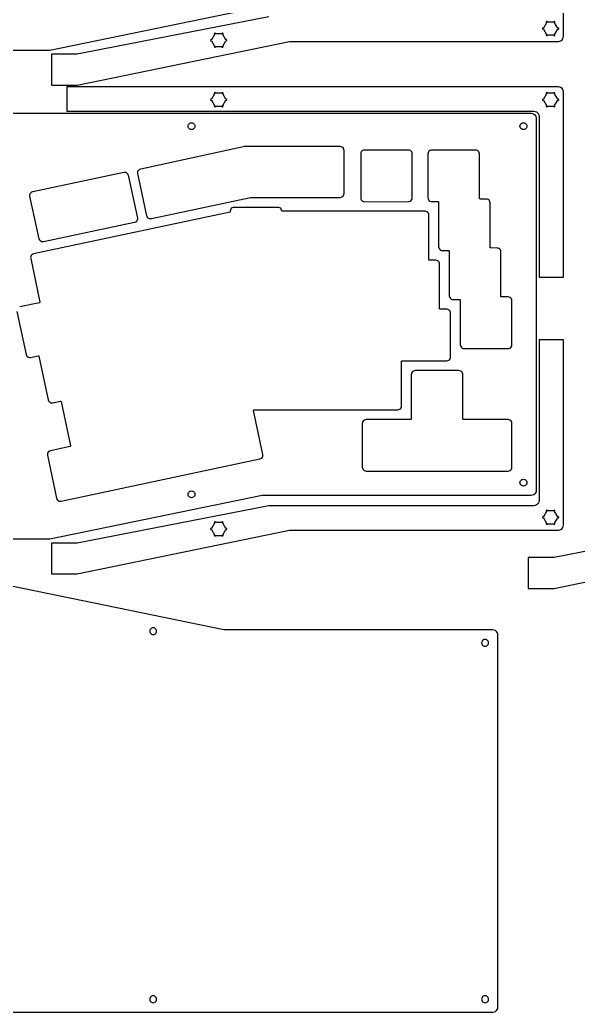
# Model space of a CAD drawing. Extents: x 0 to 594, y 2 to 599.
# Drawn here: x 173.6 to 390.5, y 2.3 to 388 of the extents above; entities that cross this region are included whole.
import ezdxf

# ---------------------------------------------------------------- set-up
doc = ezdxf.new("R2010")
doc.units = 0
doc.layers.add('cutting', color=7, linetype='CONTINUOUS')

msp = doc.modelspace()

# ---------------------------------------------------------------- linework, layer by layer
at = {"layer": 'cutting', "color": 5}
for points in [[(384.81124, 381.607838), (384.81124, 453.57245)], [(185.30612, 376.067628), (165.31029, 376.067628), (82.865759, 393.066098)], [(267.75063, 393.066098), (185.30612, 376.067628)], [(270.30664, 389.107958), (195.86051, 374.592918)], [(378.24624, 386.893718), (377.04911, 384.820228)], [(381.0054, 387.106698), (378.61915, 387.106698)], [(382.57546, 384.820198), (381.37833, 386.893718)], [(249.28301, 382.355948), (248.08587, 380.282468)], [(252.04218, 382.568918), (249.65593, 382.568918)], [(253.61223, 380.282438), (252.41509, 382.355928)], [(377.04908, 384.394218), (378.24624, 382.320708)], [(378.61915, 382.107718), (381.0054, 382.107718)], [(381.37833, 382.320708), (382.57546, 384.394218)], [(195.86051, 362.609808), (278.30502, 379.608248)], [(248.08585, 379.856458), (249.28301, 377.782948)], [(252.41509, 377.782948), (253.61223, 379.856458)], [(278.30502, 379.608248), (382.81166, 379.608248)], [(195.86051, 374.592918), (185.86259, 374.592918)], [(185.86259, 374.592918), (185.86259, 362.609808)], [(249.65593, 377.569958), (252.04218, 377.569958)], [(185.86259, 362.609808), (195.86051, 362.609808)], [(382.81166, 361.945678), (191.86134, 361.945678)], [(191.86134, 361.945678), (191.86134, 352.447658)], [(249.28301, 359.233218), (248.08587, 357.159758)], [(252.04218, 359.446178), (249.65593, 359.446178)], [(253.61223, 357.159728), (252.41509, 359.233188)], [(378.24624, 359.233218), (377.04911, 357.159758)], [(381.0054, 359.446178), (378.61915, 359.446178)], [(382.57546, 357.159728), (381.37833, 359.233188)], [(384.81124, 287.983168), (384.81124, 359.946108)], [(248.08585, 356.733758), (249.28301, 354.660238)], [(252.41509, 354.660238), (253.61223, 356.733758)], [(377.04908, 356.733758), (378.24624, 354.660238)], [(381.37833, 354.660238), (382.57546, 356.733758)], [(17.243769, 351.662198), (372.25727, 351.662198)], [(191.86134, 352.447658), (373.31539, 352.447658)], [(249.65593, 354.447248), (252.04218, 354.447248)], [(378.61915, 354.447248), (381.0054, 354.447248)], [(374.25686, 349.662628), (374.25686, 205.105248)], [(375.31498, 350.448388), (375.31498, 287.983168)], [(220.59773, 330.091048), (260.9951, 338.884378)], [(261.20801, 338.907268), (297.9778, 338.897168)], [(299.47751, 337.397658), (299.47751, 320.346238)], [(306.02867, 335.902948), (306.02867, 318.805518)], [(324.5748, 337.402658), (307.52836, 337.402658)], [(326.07446, 318.856528), (326.07448, 335.902948)], [(332.10323, 335.902948), (332.10323, 318.856528)], [(350.64935, 337.402658), (333.60294, 337.402658)], [(352.14907, 318.606868), (352.14907, 335.902948)], [(178.68498, 321.283178), (213.93983, 328.776818)], [(222.95957, 311.766488), (219.44261, 328.312338)], [(215.71857, 327.621698), (219.26272, 310.947758)], [(181.06344, 302.880378), (177.52986, 319.504438)], [(263.25006, 318.838268), (224.73834, 310.611108)], [(297.97753, 318.846548), (263.45933, 318.860348)], [(307.52862, 317.305828), (324.57477, 317.356528)], [(333.6032, 317.356838), (336.02904, 317.356838)], [(336.27481, 317.111548), (336.27181, 299.810498)], [(354.81847, 318.356628), (352.39923, 318.356678)], [(356.31819, 299.560838), (356.31819, 316.856938)], [(255.32669, 313.236648), (178.96342, 297.005148)], [(255.32669, 313.595528), (255.32669, 313.236648)], [(273.87283, 315.095208), (256.82636, 315.095208)], [(331.01092, 313.595128), (275.37251, 313.595128)], [(218.10733, 309.168998), (182.84221, 301.724968)], [(332.51061, 294.800818), (332.51061, 312.095448)], [(337.77235, 298.310808), (340.19815, 298.310808)], [(340.44395, 298.065518), (340.44395, 280.764198)], [(358.99013, 299.310568), (356.56838, 299.310648)], [(360.48976, 280.510758), (360.48976, 297.810908)], [(177.80831, 295.226428), (181.40528, 278.304128)], [(335.18253, 294.549098), (332.76188, 294.549098)], [(336.68221, 275.748868), (336.68221, 293.049178)], [(375.31498, 287.983168), (384.81124, 287.983168)], [(181.21579, 278.012348), (173.60832, 276.395318)], [(341.94364, 279.264758), (344.4634, 279.264758)], [(344.713, 279.015568), (344.713, 261.718408)], [(363.25913, 280.264538), (360.73583, 280.264668)], [(364.75882, 261.718408), (364.75882, 278.764798)], [(172.4532, 274.616608), (175.99736, 257.942698)], [(339.45147, 275.503468), (336.92753, 275.503538)], [(340.95111, 256.957308), (340.95111, 274.003778)], [(384.81124, 263.612008), (375.31498, 263.612008)], [(375.31498, 263.612008), (375.31498, 201.145488)], [(384.81124, 191.6474), (384.81124, 263.612008)], [(346.21272, 260.218718), (363.25913, 260.218718)], [(177.77608, 256.787548), (180.72587, 257.414538)], [(181.01776, 257.224988), (184.61468, 240.302798)], [(321.90558, 237.910908), (321.90558, 255.208968)], [(322.15471, 255.458078), (339.45137, 255.458078)], [(344.21313, 251.695538), (327.16666, 251.695538)], [(325.66697, 250.195858), (325.66697, 232.897058)], [(345.71279, 232.894808), (345.71279, 250.195858)], [(186.3934, 239.147678), (189.34242, 239.774498)], [(189.63525, 239.584348), (193.28398, 222.418518)], [(268.03174, 219.090568), (264.415, 236.105948)], [(264.6622, 236.411198), (289.07441, 236.411198)], [(289.07441, 236.411198), (291.80729, 236.411198)], [(291.80729, 236.411198), (320.40587, 236.411198)], [(325.41943, 232.649478), (308.12063, 232.649478)], [(363.25913, 232.649478), (345.95811, 232.649478)], [(306.62094, 231.149798), (306.62094, 214.103358)], [(364.75882, 214.103358), (364.75882, 231.149798)], [(193.0914, 222.121978), (185.48798, 220.505818)], [(184.33287, 218.727078), (187.87703, 202.053148)], [(189.65572, 200.898058), (266.87663, 217.311848)], [(308.12063, 212.603668), (363.25913, 212.603668)], [(267.75063, 203.105628), (185.30612, 186.10719), (165.31029, 186.10719)], [(372.25727, 203.105628), (267.75063, 203.105628)], [(270.30664, 199.147518), (195.86051, 184.63248)], [(373.31539, 199.145928), (270.30664, 199.148928)], [(378.24624, 196.93327), (377.04911, 194.85981)], [(381.0054, 197.146238), (378.61915, 197.146238)], [(382.57546, 194.85979), (381.37833, 196.93325)], [(377.04908, 194.43381), (378.24624, 192.3603)], [(455.57966, 193.522118), (381.13353, 179.00708)], [(381.37833, 192.3603), (382.57546, 194.43381)], [(195.86051, 172.64937), (278.30502, 189.64781)], [(248.08585, 189.89602), (249.28301, 187.82253)], [(249.28301, 192.39551), (248.08587, 190.32203)], [(252.04218, 192.60847), (249.65593, 192.60847)], [(253.61223, 190.322), (252.41509, 192.39549)], [(252.41509, 187.82253), (253.61223, 189.89602)], [(278.30502, 189.64781), (382.81166, 189.64781)], [(378.61915, 192.14731), (381.0054, 192.14731)], [(249.65593, 187.60954), (252.04218, 187.60954)], [(185.86259, 184.63248), (185.86259, 172.64937)], [(195.86051, 184.63248), (185.86259, 184.63248)], [(381.13353, 167.02397), (463.57804, 184.02241)], [(371.13561, 179.00708), (371.13561, 167.02397)], [(381.13353, 179.00708), (371.13561, 179.00708)], [(185.86259, 172.64937), (195.86051, 172.64937)], [(252.85392, 150.84385), (170.40935, 167.84233)], [(371.13561, 167.02397), (381.13353, 167.02397)], [(357.36052, 150.84385), (252.85392, 150.84385)], [(359.36012, 4.2869), (359.36012, 148.84426)], [(166.41018, 2.28731), (357.36052, 2.28731)]]:
    msp.add_lwpolyline(points, dxfattribs=at)
msp.add_lwpolyline([(275.37251, 313.595128)], close=True, dxfattribs=at)
for points, knots in [([(378.61915, 387.106698), (378.61088, 387.152673), (378.592958, 387.252312), (378.439636, 387.331664), (378.267362, 387.410848), (378.189299, 387.305707), (378.139616, 387.22887), (378.111263, 387.120382), (378.130261, 387.019287), (378.176128, 386.943341), (378.222849, 386.910274), (378.24624, 386.893718)], [0, 0, 0, 0, 0.132118, 0.286332, 0.512213, 0.55701, 0.661631, 0.79108, 0.879279, 0.964305, 1.049559, 1.049559, 1.049559, 1.049559]), ([(381.37833, 386.893718), (381.401722, 386.910276), (381.44844, 386.943346), (381.494251, 387.019315), (381.513511, 387.120713), (381.481738, 387.237674), (381.3863, 387.333133), (381.255117, 387.368591), (381.125318, 387.333157), (381.02581, 387.23758), (381.012271, 387.15076), (381.0054, 387.106698)], [0, 0, 0, 0, 0.085255, 0.170272, 0.25846, 0.38915, 0.515969, 0.646653, 0.777336, 0.904155, 1.034845, 1.034845, 1.034845, 1.034845]), ([(249.65593, 382.568918), (249.647661, 382.614894), (249.62974, 382.714534), (249.476412, 382.793879), (249.304147, 382.873054), (249.226078, 382.767924), (249.176394, 382.691089), (249.148043, 382.582602), (249.167041, 382.481507), (249.212902, 382.405561), (249.259621, 382.3725), (249.28301, 382.355948)], [0, 0, 0, 0, 0.132119, 0.28633, 0.51221, 0.557003, 0.661618, 0.79107, 0.87927, 0.964295, 1.049535, 1.049535, 1.049535, 1.049535]), ([(252.41509, 382.355928), (252.438484, 382.372489), (252.485208, 382.405565), (252.531031, 382.481534), (252.550305, 382.582935), (252.518526, 382.699896), (252.42308, 382.795349), (252.291894, 382.830797), (252.162091, 382.795379), (252.06258, 382.699799), (252.049048, 382.612981), (252.04218, 382.568918)], [0, 0, 0, 0, 0.085265, 0.170298, 0.258481, 0.389174, 0.515991, 0.646676, 0.777371, 0.90418, 1.034871, 1.034871, 1.034871, 1.034871]), ([(377.04911, 384.820228), (377.036583, 384.826981), (377.011458, 384.840524), (376.969961, 384.853873), (376.897404, 384.861668), (376.795106, 384.833458), (376.699717, 384.738109), (376.664234, 384.607185), (376.69972, 384.476261), (376.795108, 384.380937), (376.897394, 384.352695), (376.969947, 384.360539), (377.011419, 384.373911), (377.036555, 384.387425), (377.04908, 384.394158)], [0, 0, 0, 0, 0.042639, 0.085522, 0.12977, 0.260452, 0.387264, 0.51796, 0.648636, 0.775443, 0.906124, 0.950343, 0.993247, 1.035854, 1.035854, 1.035854, 1.035854]), ([(378.24624, 382.320708), (378.222846, 382.304149), (378.176122, 382.271076), (378.130297, 382.195107), (378.111025, 382.093709), (378.142808, 381.976753), (378.238244, 381.881297), (378.369431, 381.845833), (378.499232, 381.881274), (378.598736, 381.976848), (378.612278, 382.063661), (378.61915, 382.107718)], [0, 0, 0, 0, 0.085262, 0.170291, 0.258483, 0.389158, 0.51598, 0.646672, 0.777356, 0.904176, 1.034851, 1.034851, 1.034851, 1.034851]), ([(381.0054, 382.107718), (381.012272, 382.063661), (381.025814, 381.976848), (381.125318, 381.881274), (381.255117, 381.845833), (381.3863, 381.881298), (381.481733, 381.976754), (381.513515, 382.093714), (381.494244, 382.195115), (381.448436, 382.27109), (381.401717, 382.304156), (381.37833, 382.320708)], [0, 0, 0, 0, 0.130675, 0.257495, 0.38818, 0.518864, 0.645684, 0.776359, 0.864564, 0.949595, 1.034828, 1.034828, 1.034828, 1.034828]), ([(382.57546, 384.394218), (382.587986, 384.387466), (382.613109, 384.373923), (382.654596, 384.360574), (382.727146, 384.352775), (382.829436, 384.381005), (382.924833, 384.476259), (382.960305, 384.607488), (382.924874, 384.737276), (382.82929, 384.836786), (382.742472, 384.850319), (382.69841, 384.857188)], [0, 0, 0, 0, 0.042638, 0.085513, 0.129741, 0.260429, 0.387237, 0.517913, 0.64861, 0.775424, 0.906112, 0.906112, 0.906112, 0.906112]), ([(382.69841, 384.857158), (382.683652, 384.856179), (382.654573, 384.85425), (382.613113, 384.840388), (382.587984, 384.826887), (382.57546, 384.820158)], [0, 0, 0, 0, 0.044219, 0.08713, 0.12977, 0.12977, 0.12977, 0.12977]), ([(248.08587, 380.282468), (248.073343, 380.289221), (248.048218, 380.302764), (248.006721, 380.316113), (247.934163, 380.323909), (247.831866, 380.295693), (247.736493, 380.200336), (247.701018, 380.069417), (247.736487, 379.938493), (247.831871, 379.843155), (247.934169, 379.814932), (248.006732, 379.822761), (248.048206, 379.836143), (248.07333, 379.849655), (248.08585, 379.856388)], [0, 0, 0, 0, 0.042639, 0.085522, 0.12977, 0.260453, 0.387261, 0.517943, 0.648632, 0.775429, 0.906109, 0.950372, 0.993257, 1.035851, 1.035851, 1.035851, 1.035851]), ([(253.61223, 379.856458), (253.624757, 379.849706), (253.64988, 379.836163), (253.69137, 379.822814), (253.763923, 379.815016), (253.866216, 379.84324), (253.961617, 379.938497), (253.997085, 380.069729), (253.961649, 380.199517), (253.866072, 380.299029), (253.779253, 380.312567), (253.73519, 380.319438)], [0, 0, 0, 0, 0.042638, 0.085516, 0.12975, 0.260438, 0.387245, 0.517936, 0.64862, 0.775438, 0.906129, 0.906129, 0.906129, 0.906129]), ([(253.73519, 380.319398), (253.720417, 380.318421), (253.691328, 380.316498), (253.649866, 380.302627), (253.624749, 380.289127), (253.61223, 380.282398)], [0, 0, 0, 0, 0.044264, 0.087156, 0.129782, 0.129782, 0.129782, 0.129782]), ([(382.81166, 379.608248), (383.162027, 379.663277), (383.852357, 379.771702), (384.647788, 380.56714), (384.756211, 381.257471), (384.81124, 381.607838)], [0, 0, 0, 0, 1.045485, 2.059926, 3.105413, 3.105413, 3.105413, 3.105413]), ([(249.28301, 377.782948), (249.259617, 377.766389), (249.212895, 377.733316), (249.167074, 377.657346), (249.147807, 377.555945), (249.179582, 377.438985), (249.275022, 377.343529), (249.406205, 377.308077), (249.536005, 377.343504), (249.63552, 377.439078), (249.649059, 377.525896), (249.65593, 377.569958)], [0, 0, 0, 0, 0.08526, 0.170286, 0.258478, 0.389166, 0.515981, 0.646664, 0.777354, 0.904171, 1.034859, 1.034859, 1.034859, 1.034859]), ([(252.04218, 377.569958), (252.049049, 377.525897), (252.062582, 377.43908), (252.16209, 377.3435), (252.291894, 377.308078), (252.42308, 377.34353), (252.518525, 377.438983), (252.550305, 377.55595), (252.531034, 377.657357), (252.485215, 377.733335), (252.438485, 377.766396), (252.41509, 377.782948)], [0, 0, 0, 0, 0.130686, 0.257497, 0.388192, 0.518878, 0.645697, 0.776385, 0.864591, 0.949625, 1.034875, 1.034875, 1.034875, 1.034875]), ([(249.65593, 359.446178), (249.647662, 359.492163), (249.629746, 359.591815), (249.476414, 359.671173), (249.304149, 359.750343), (249.226076, 359.645214), (249.176392, 359.568369), (249.148039, 359.459887), (249.167053, 359.358802), (249.212906, 359.282865), (249.259621, 359.249782), (249.28301, 359.233218)], [0, 0, 0, 0, 0.132144, 0.286358, 0.512238, 0.55703, 0.66165, 0.791126, 0.879273, 0.964307, 1.049569, 1.049569, 1.049569, 1.049569]), ([(252.41509, 359.233188), (252.438484, 359.249751), (252.485209, 359.282832), (252.531027, 359.358802), (252.550306, 359.460207), (252.518531, 359.577176), (252.423082, 359.672641), (252.291894, 359.708086), (252.162089, 359.672671), (252.062575, 359.577078), (252.049047, 359.49025), (252.04218, 359.446178)], [0, 0, 0, 0, 0.085269, 0.170307, 0.258478, 0.389195, 0.516016, 0.646701, 0.777396, 0.904209, 1.034924, 1.034924, 1.034924, 1.034924]), ([(378.61915, 359.446178), (378.610882, 359.492163), (378.592966, 359.591815), (378.439634, 359.671173), (378.267369, 359.750343), (378.189297, 359.645214), (378.139612, 359.568369), (378.111259, 359.459887), (378.130273, 359.358801), (378.17613, 359.282863), (378.222849, 359.249781), (378.24624, 359.233218)], [0, 0, 0, 0, 0.132144, 0.286358, 0.512238, 0.55703, 0.66165, 0.791126, 0.879273, 0.964309, 1.049576, 1.049576, 1.049576, 1.049576]), ([(381.37833, 359.233188), (381.401722, 359.249751), (381.448442, 359.282831), (381.494245, 359.358806), (381.513513, 359.460207), (381.481745, 359.577175), (381.3863, 359.672641), (381.255117, 359.708087), (381.125318, 359.672665), (381.025802, 359.57708), (381.012269, 359.49025), (381.0054, 359.446178)], [0, 0, 0, 0, 0.085263, 0.170294, 0.258463, 0.38918, 0.515997, 0.646679, 0.777362, 0.904179, 1.034896, 1.034896, 1.034896, 1.034896]), ([(384.81124, 359.946108), (384.756241, 360.296482), (384.647873, 360.986842), (383.852402, 361.782312), (383.162038, 361.890679), (382.81166, 361.945678)], [0, 0, 0, 0, 1.045488, 2.059977, 3.105477, 3.105477, 3.105477, 3.105477]), ([(248.08587, 357.159758), (248.073343, 357.166511), (248.048218, 357.180054), (248.006721, 357.193403), (247.934163, 357.201199), (247.831865, 357.172982), (247.736492, 357.077622), (247.701018, 356.946701), (247.736488, 356.815779), (247.831872, 356.720444), (247.934169, 356.692222), (248.006732, 356.700051), (248.048206, 356.713433), (248.07333, 356.726945), (248.08585, 356.733678)], [0, 0, 0, 0, 0.042639, 0.085522, 0.12977, 0.260453, 0.387263, 0.517952, 0.648634, 0.775429, 0.906109, 0.950372, 0.993257, 1.035851, 1.035851, 1.035851, 1.035851]), ([(253.61223, 356.733758), (253.624757, 356.727006), (253.64988, 356.713463), (253.69137, 356.700114), (253.763923, 356.692316), (253.866215, 356.720539), (253.961616, 356.815793), (253.997085, 356.947024), (253.96165, 357.076812), (253.866073, 357.176329), (253.779253, 357.189867), (253.73519, 357.196738)], [0, 0, 0, 0, 0.042638, 0.085516, 0.12975, 0.260438, 0.387243, 0.517927, 0.648618, 0.775438, 0.906129, 0.906129, 0.906129, 0.906129]), ([(253.73519, 357.196698), (253.720417, 357.195721), (253.691328, 357.193798), (253.649866, 357.179927), (253.624749, 357.166427), (253.61223, 357.159698)], [0, 0, 0, 0, 0.044264, 0.087156, 0.129782, 0.129782, 0.129782, 0.129782]), ([(377.04911, 357.159758), (377.036583, 357.166511), (377.011458, 357.180054), (376.969961, 357.193403), (376.897403, 357.201199), (376.795103, 357.172979), (376.699721, 357.077625), (376.664233, 356.946701), (376.699717, 356.815774), (376.795109, 356.720451), (376.897395, 356.692216), (376.969947, 356.700059), (377.011419, 356.713431), (377.036555, 356.726945), (377.04908, 356.733678)], [0, 0, 0, 0, 0.042639, 0.085522, 0.12977, 0.260454, 0.387272, 0.517963, 0.648647, 0.775451, 0.906131, 0.95035, 0.993253, 1.035861, 1.035861, 1.035861, 1.035861]), ([(382.57546, 356.733758), (382.587986, 356.727006), (382.613109, 356.713463), (382.654596, 356.700114), (382.727145, 356.692315), (382.829435, 356.72054), (382.924836, 356.815793), (382.960305, 356.947024), (382.92487, 357.076812), (382.829293, 357.176329), (382.742473, 357.189867), (382.69841, 357.196738)], [0, 0, 0, 0, 0.042638, 0.085513, 0.129741, 0.260428, 0.387233, 0.517918, 0.648608, 0.775429, 0.906119, 0.906119, 0.906119, 0.906119]), ([(382.69841, 357.196698), (382.683652, 357.195719), (382.654573, 357.19379), (382.613113, 357.179928), (382.587984, 357.166427), (382.57546, 357.159698)], [0, 0, 0, 0, 0.044219, 0.08713, 0.12977, 0.12977, 0.12977, 0.12977]), ([(249.28301, 354.660238), (249.259617, 354.643677), (249.212894, 354.610602), (249.167077, 354.534631), (249.147806, 354.433234), (249.179584, 354.316278), (249.275021, 354.220822), (249.406205, 354.185366), (249.536006, 354.220797), (249.635519, 354.316371), (249.649059, 354.403188), (249.65593, 354.447248)], [0, 0, 0, 0, 0.085263, 0.170293, 0.258476, 0.38916, 0.515976, 0.64666, 0.77735, 0.904169, 1.034853, 1.034853, 1.034853, 1.034853]), ([(252.04218, 354.447248), (252.049049, 354.403188), (252.062584, 354.316373), (252.16209, 354.220793), (252.291894, 354.185366), (252.423081, 354.220822), (252.518523, 354.316276), (252.550305, 354.433241), (252.531034, 354.534647), (252.485215, 354.610625), (252.438485, 354.643686), (252.41509, 354.660238)], [0, 0, 0, 0, 0.130682, 0.257494, 0.38819, 0.518876, 0.645697, 0.776381, 0.864586, 0.949621, 1.03487, 1.03487, 1.03487, 1.03487]), ([(372.25727, 351.662198), (372.607649, 351.607201), (373.298013, 351.498838), (374.093495, 350.703373), (374.201861, 350.013008), (374.25686, 349.662628)], [0, 0, 0, 0, 1.045501, 2.059988, 3.10549, 3.10549, 3.10549, 3.10549]), ([(373.31539, 352.447978), (373.665769, 352.392977), (374.356138, 352.284606), (375.15161, 351.489128), (375.25998, 350.798764), (375.31498, 350.448388)], [0, 0, 0, 0, 1.045504, 2.060003, 3.105497, 3.105497, 3.105497, 3.105497]), ([(378.24624, 354.660238), (378.222846, 354.643677), (378.176122, 354.610601), (378.130299, 354.534632), (378.111025, 354.433234), (378.142805, 354.316277), (378.238245, 354.220821), (378.369431, 354.185366), (378.499231, 354.220798), (378.598739, 354.316372), (378.612279, 354.403188), (378.61915, 354.447248)], [0, 0, 0, 0, 0.085265, 0.170298, 0.258481, 0.389165, 0.515983, 0.646674, 0.777357, 0.904174, 1.034858, 1.034858, 1.034858, 1.034858]), ([(381.0054, 354.447248), (381.012271, 354.403188), (381.025811, 354.316371), (381.125319, 354.220798), (381.255117, 354.185365), (381.386299, 354.220822), (381.481736, 354.316277), (381.513514, 354.433241), (381.494244, 354.534645), (381.448436, 354.61062), (381.401717, 354.643686), (381.37833, 354.660238)], [0, 0, 0, 0, 0.130684, 0.2575, 0.388184, 0.518868, 0.645684, 0.776368, 0.864573, 0.949603, 1.034837, 1.034837, 1.034837, 1.034837]), ([(238.94495, 346.663258), (238.982462, 346.899261), (239.056485, 347.364966), (239.592941, 347.901423), (240.058652, 347.975446), (240.29466, 348.012958)], [0, 0, 0, 0, 0.704553, 1.390298, 2.094867, 2.094867, 2.094867, 2.094867]), ([(240.29466, 348.012958), (240.530669, 347.975445), (240.996382, 347.901423), (241.532843, 347.364967), (241.606867, 346.899261), (241.64438, 346.663258)], [0, 0, 0, 0, 0.704572, 1.39032, 2.094874, 2.094874, 2.094874, 2.094874]), ([(367.90818, 346.663258), (367.945694, 346.899261), (368.01972, 347.364968), (368.556181, 347.901421), (369.021893, 347.975445), (369.2579, 348.012958)], [0, 0, 0, 0, 0.704554, 1.390304, 2.094871, 2.094871, 2.094871, 2.094871]), ([(369.2579, 348.012958), (369.493907, 347.975445), (369.959619, 347.901421), (370.49608, 347.364968), (370.570106, 346.899261), (370.60762, 346.663258)], [0, 0, 0, 0, 0.704568, 1.390317, 2.094871, 2.094871, 2.094871, 2.094871]), ([(240.29466, 345.313518), (240.058651, 345.351031), (239.592937, 345.425054), (239.05648, 345.961529), (238.982461, 346.427246), (238.94495, 346.663258)], [0, 0, 0, 0, 0.70457, 1.390322, 2.094902, 2.094902, 2.094902, 2.094902]), ([(241.64438, 346.663258), (241.606868, 346.427246), (241.532847, 345.961527), (240.996385, 345.425054), (240.53067, 345.351031), (240.29466, 345.313518)], [0, 0, 0, 0, 0.704581, 1.390336, 2.094909, 2.094909, 2.094909, 2.094909]), ([(369.2579, 345.313518), (369.021892, 345.351031), (368.556178, 345.425056), (368.019715, 345.961527), (367.945692, 346.427246), (367.90818, 346.663258)], [0, 0, 0, 0, 0.704568, 1.390325, 2.094906, 2.094906, 2.094906, 2.094906]), ([(370.60762, 346.663258), (370.570108, 346.427246), (370.496085, 345.961527), (369.959622, 345.425056), (369.493908, 345.351031), (369.2579, 345.313518)], [0, 0, 0, 0, 0.704581, 1.390338, 2.094906, 2.094906, 2.094906, 2.094906]), ([(261.20801, 338.907268), (261.184169, 338.906749), (261.136503, 338.905712), (261.06529, 338.898019), (261.018502, 338.888853), (260.9951, 338.884268)], [0, 0, 0, 0, 0.07152, 0.142994, 0.214514, 0.214514, 0.214514, 0.214514]), ([(297.9778, 338.897348), (298.240585, 338.856098), (298.758362, 338.77482), (299.354978, 338.178219), (299.436258, 337.660442), (299.47751, 337.397658)], [0, 0, 0, 0, 0.784129, 1.545008, 2.329134, 2.329134, 2.329134, 2.329134]), ([(307.52836, 337.402658), (307.265576, 337.361409), (306.747801, 337.280133), (306.151193, 336.68352), (306.069919, 336.165738), (306.02867, 335.902948)], [0, 0, 0, 0, 0.784124, 1.544998, 2.32914, 2.32914, 2.32914, 2.32914]), ([(326.07448, 335.902948), (326.033232, 336.165738), (325.95196, 336.683518), (325.355357, 337.280134), (324.837583, 337.361409), (324.5748, 337.402658)], [0, 0, 0, 0, 0.784142, 1.545012, 2.329133, 2.329133, 2.329133, 2.329133]), ([(333.60294, 337.402658), (333.340155, 337.361408), (332.822376, 337.280132), (332.225758, 336.683523), (332.144481, 336.165738), (332.10323, 335.902948)], [0, 0, 0, 0, 0.784129, 1.545009, 2.329153, 2.329153, 2.329153, 2.329153]), ([(352.14907, 335.902948), (352.107819, 336.165738), (352.026542, 336.683524), (351.429919, 337.280134), (350.912137, 337.361409), (350.64935, 337.402658)], [0, 0, 0, 0, 0.784144, 1.545026, 2.329162, 2.329162, 2.329162, 2.329162]), ([(213.93983, 328.776818), (214.205451, 328.791106), (214.728815, 328.819259), (215.436432, 328.359728), (215.623585, 327.870164), (215.71857, 327.621698)], [0, 0, 0, 0, 0.784134, 1.545014, 2.329141, 2.329141, 2.329141, 2.329141]), ([(219.44261, 328.312338), (219.428323, 328.577955), (219.400173, 329.101312), (219.859699, 329.808923), (220.349263, 329.996067), (220.59773, 330.091048)], [0, 0, 0, 0, 0.784124, 1.544993, 2.329118, 2.329118, 2.329118, 2.329118]), ([(177.52986, 319.504438), (177.515571, 319.770056), (177.487417, 320.293416), (177.946949, 321.00103), (178.436513, 321.188189), (178.68498, 321.283178)], [0, 0, 0, 0, 0.784125, 1.545002, 2.329138, 2.329138, 2.329138, 2.329138]), ([(299.47751, 320.346238), (299.436251, 320.083418), (299.354957, 319.565578), (298.758203, 318.968954), (298.240353, 318.887757), (297.97753, 318.846548)], [0, 0, 0, 0, 0.78423, 1.545184, 2.329403, 2.329403, 2.329403, 2.329403]), ([(263.45933, 318.860338), (263.435905, 318.85986), (263.389069, 318.858905), (263.319083, 318.851547), (263.273072, 318.842742), (263.25006, 318.838338)], [0, 0, 0, 0, 0.070271, 0.140499, 0.21077, 0.21077, 0.21077, 0.21077]), ([(306.02867, 318.805518), (306.069928, 318.542703), (306.15122, 318.02487), (306.747951, 317.428234), (307.265798, 317.347037), (307.52862, 317.305828)], [0, 0, 0, 0, 0.784217, 1.545168, 2.329379, 2.329379, 2.329379, 2.329379]), ([(324.57477, 317.356548), (324.83759, 317.397805), (325.35543, 317.479094), (325.952065, 318.075844), (326.033254, 318.5937), (326.07446, 318.856528)], [0, 0, 0, 0, 0.78423, 1.545182, 2.329412, 2.329412, 2.329412, 2.329412]), ([(332.10323, 318.856528), (332.144491, 318.593713), (332.225788, 318.075878), (332.822531, 317.479252), (333.340379, 317.39805), (333.6032, 317.356838)], [0, 0, 0, 0, 0.784217, 1.545174, 2.329388, 2.329388, 2.329388, 2.329388]), ([(336.02904, 317.357318), (336.072105, 317.350566), (336.15696, 317.33726), (336.254733, 317.239479), (336.268051, 317.154619), (336.27481, 317.111548)], [0, 0, 0, 0, 0.128496, 0.253189, 0.38171, 0.38171, 0.38171, 0.38171]), ([(352.39923, 318.356678), (352.355393, 318.36356), (352.26902, 318.37712), (352.169505, 318.476655), (352.15595, 318.56303), (352.14907, 318.606868)], [0, 0, 0, 0, 0.130804, 0.25773, 0.38854, 0.38854, 0.38854, 0.38854]), ([(356.31819, 316.856938), (356.27694, 317.119722), (356.195663, 317.637498), (355.599044, 318.234105), (355.081261, 318.315379), (354.81847, 318.356628)], [0, 0, 0, 0, 0.784125, 1.545002, 2.329147, 2.329147, 2.329147, 2.329147]), ([(256.82636, 315.095208), (256.563578, 315.053959), (256.045808, 314.972685), (255.449211, 314.37608), (255.367938, 313.85831), (255.32669, 313.595528)], [0, 0, 0, 0, 0.784119, 1.54498, 2.329101, 2.329101, 2.329101, 2.329101]), ([(275.37251, 313.595528), (275.331261, 313.858311), (275.249986, 314.376082), (274.653384, 314.972684), (274.135613, 315.053959), (273.87283, 315.095208)], [0, 0, 0, 0, 0.784121, 1.544986, 2.329107, 2.329107, 2.329107, 2.329107]), ([(332.51061, 312.095448), (332.46936, 312.358231), (332.388084, 312.876003), (331.791476, 313.472604), (331.273703, 313.553879), (331.01092, 313.595128)], [0, 0, 0, 0, 0.784122, 1.54499, 2.329114, 2.329114, 2.329114, 2.329114]), ([(219.26272, 310.947758), (219.277005, 310.682107), (219.305152, 310.158687), (218.845495, 309.451026), (218.355842, 309.263946), (218.10733, 309.168998)], [0, 0, 0, 0, 0.784218, 1.545172, 2.329383, 2.329383, 2.329383, 2.329383]), ([(224.73834, 310.611108), (224.472688, 310.596818), (223.949265, 310.568661), (223.241603, 311.028323), (223.05452, 311.517976), (222.95957, 311.766488)], [0, 0, 0, 0, 0.784223, 1.545176, 2.329391, 2.329391, 2.329391, 2.329391]), ([(182.84221, 301.724968), (182.57656, 301.710685), (182.053139, 301.682543), (181.345477, 302.142205), (181.158392, 302.631862), (181.06344, 302.880378)], [0, 0, 0, 0, 0.784217, 1.545173, 2.329399, 2.329399, 2.329399, 2.329399]), ([(178.96342, 297.005148), (178.714955, 296.910167), (178.225393, 296.723021), (177.765866, 296.015408), (177.794021, 295.492048), (177.80831, 295.226428)], [0, 0, 0, 0, 0.784121, 1.544992, 2.329123, 2.329123, 2.329123, 2.329123]), ([(336.27237, 299.810498), (336.313628, 299.547683), (336.394921, 299.029848), (336.991665, 298.433211), (337.509521, 298.352017), (337.77235, 298.310808)], [0, 0, 0, 0, 0.784217, 1.545174, 2.329406, 2.329406, 2.329406, 2.329406]), ([(340.19815, 298.311288), (340.241222, 298.304537), (340.326086, 298.291234), (340.423873, 298.193452), (340.437191, 298.10859), (340.44395, 298.065518)], [0, 0, 0, 0, 0.128516, 0.253215, 0.381736, 0.381736, 0.381736, 0.381736]), ([(356.56838, 299.310648), (356.524541, 299.317531), (356.438163, 299.331091), (356.338633, 299.430621), (356.325072, 299.517), (356.31819, 299.560838)], [0, 0, 0, 0, 0.130812, 0.257748, 0.38856, 0.38856, 0.38856, 0.38856]), ([(360.48976, 297.810908), (360.448512, 298.073684), (360.367241, 298.591442), (359.770665, 299.188042), (359.252906, 299.269318), (358.99013, 299.310568)], [0, 0, 0, 0, 0.784101, 1.54495, 2.32905, 2.32905, 2.32905, 2.32905]), ([(332.76188, 294.549518), (332.717851, 294.55643), (332.631097, 294.570049), (332.531136, 294.670022), (332.517521, 294.756783), (332.51061, 294.800818)], [0, 0, 0, 0, 0.131378, 0.258867, 0.390265, 0.390265, 0.390265, 0.390265]), ([(336.68221, 293.049178), (336.640963, 293.311973), (336.559691, 293.829772), (335.963115, 294.426454), (335.445323, 294.507809), (335.18253, 294.549098)], [0, 0, 0, 0, 0.784159, 1.545074, 2.329247, 2.329247, 2.329247, 2.329247]), ([(181.40528, 278.304128), (181.407614, 278.260554), (181.412213, 278.174704), (181.336844, 278.058632), (181.256544, 278.02793), (181.21579, 278.012348)], [0, 0, 0, 0, 0.128636, 0.253439, 0.382055, 0.382055, 0.382055, 0.382055]), ([(340.44395, 280.764198), (340.485201, 280.501432), (340.566479, 279.983692), (341.163103, 279.387158), (341.680862, 279.305966), (341.94364, 279.264758)], [0, 0, 0, 0, 0.784072, 1.544891, 2.328977, 2.328977, 2.328977, 2.328977]), ([(344.4634, 279.265128), (344.507134, 279.258272), (344.593304, 279.244763), (344.692612, 279.145483), (344.706136, 279.059308), (344.713, 279.015568)], [0, 0, 0, 0, 0.130494, 0.257116, 0.387629, 0.387629, 0.387629, 0.387629]), ([(360.73583, 280.264668), (360.692714, 280.271439), (360.607755, 280.284781), (360.509869, 280.382681), (360.49653, 280.467641), (360.48976, 280.510758)], [0, 0, 0, 0, 0.128657, 0.253511, 0.382172, 0.382172, 0.382172, 0.382172]), ([(364.75882, 278.764798), (364.717572, 279.027583), (364.636298, 279.545361), (364.0397, 280.141987), (363.521919, 280.22328), (363.25913, 280.264538)], [0, 0, 0, 0, 0.784129, 1.545008, 2.329152, 2.329152, 2.329152, 2.329152]), ([(336.92753, 275.503538), (336.884543, 275.510285), (336.799844, 275.523579), (336.70225, 275.621177), (336.688957, 275.705879), (336.68221, 275.748868)], [0, 0, 0, 0, 0.128269, 0.252733, 0.381009, 0.381009, 0.381009, 0.381009]), ([(340.95111, 274.003778), (340.909862, 274.266556), (340.828588, 274.784319), (340.232007, 275.380919), (339.714246, 275.462211), (339.45147, 275.503468)], [0, 0, 0, 0, 0.784107, 1.544963, 2.329071, 2.329071, 2.329071, 2.329071]), ([(344.713, 261.718408), (344.754251, 261.455628), (344.835531, 260.937854), (345.432145, 260.341246), (345.949929, 260.259969), (346.21272, 260.218718)], [0, 0, 0, 0, 0.784116, 1.544996, 2.329142, 2.329142, 2.329142, 2.329142]), ([(363.25913, 260.218718), (363.521914, 260.25997), (364.039689, 260.34125), (364.63629, 260.937857), (364.717569, 261.455628), (364.75882, 261.718408)], [0, 0, 0, 0, 0.784126, 1.545, 2.329116, 2.329116, 2.329116, 2.329116]), ([(175.99736, 257.942698), (176.092344, 257.694227), (176.279495, 257.204657), (176.987104, 256.745119), (177.510463, 256.773264), (177.77608, 256.787548)], [0, 0, 0, 0, 0.784143, 1.545017, 2.329139, 2.329139, 2.329139, 2.329139]), ([(180.72587, 257.414538), (180.769457, 257.416891), (180.855342, 257.421528), (180.97146, 257.346105), (181.002173, 257.265764), (181.01776, 257.224988)], [0, 0, 0, 0, 0.128671, 0.253535, 0.38222, 0.38222, 0.38222, 0.38222]), ([(321.90558, 255.208968), (321.912433, 255.252619), (321.925937, 255.338628), (322.025048, 255.437725), (322.111058, 255.451226), (322.15471, 255.458078)], [0, 0, 0, 0, 0.130251, 0.256644, 0.386898, 0.386898, 0.386898, 0.386898]), ([(339.45137, 255.457628), (339.714162, 255.498868), (340.23195, 255.580126), (340.828583, 256.176733), (340.90986, 256.694518), (340.95111, 256.957308)], [0, 0, 0, 0, 0.784144, 1.545024, 2.329167, 2.329167, 2.329167, 2.329167]), ([(327.16666, 251.695538), (326.903876, 251.654286), (326.386102, 251.573007), (325.789501, 250.976404), (325.708221, 250.458636), (325.66697, 250.195858)], [0, 0, 0, 0, 0.784125, 1.544998, 2.329107, 2.329107, 2.329107, 2.329107]), ([(345.71279, 250.195858), (345.671539, 250.458635), (345.590259, 250.976401), (344.993672, 251.573003), (344.475906, 251.654286), (344.21313, 251.695538)], [0, 0, 0, 0, 0.784109, 1.544976, 2.329081, 2.329081, 2.329081, 2.329081]), ([(184.61468, 240.302798), (184.709662, 240.054328), (184.896807, 239.564762), (185.604425, 239.105241), (186.127782, 239.133391), (186.3934, 239.147678)], [0, 0, 0, 0, 0.784133, 1.544999, 2.329128, 2.329128, 2.329128, 2.329128]), ([(189.34242, 239.774498), (189.38615, 239.77686), (189.472314, 239.781513), (189.5888, 239.705843), (189.619612, 239.62525), (189.63525, 239.584348)], [0, 0, 0, 0, 0.129091, 0.254357, 0.383443, 0.383443, 0.383443, 0.383443]), ([(264.415, 236.105948), (264.41331, 236.156974), (264.409993, 236.257171), (264.513239, 236.384664), (264.611937, 236.402245), (264.6622, 236.411198)], [0, 0, 0, 0, 0.149614, 0.293787, 0.443401, 0.443401, 0.443401, 0.443401]), ([(320.40587, 236.411198), (320.668658, 236.452447), (321.18644, 236.53372), (321.783057, 237.130335), (321.864331, 237.648118), (321.90558, 237.910908)], [0, 0, 0, 0, 0.784138, 1.545015, 2.329157, 2.329157, 2.329157, 2.329157]), ([(308.12063, 232.649478), (307.857847, 232.608229), (307.340074, 232.526954), (306.743466, 231.930353), (306.66219, 231.412581), (306.62094, 231.149798)], [0, 0, 0, 0, 0.784124, 1.544992, 2.329114, 2.329114, 2.329114, 2.329114]), ([(325.66697, 232.897058), (325.660162, 232.853675), (325.646748, 232.7682), (325.548273, 232.669706), (325.462806, 232.656288), (325.41943, 232.649478)], [0, 0, 0, 0, 0.12945, 0.25505, 0.384478, 0.384478, 0.384478, 0.384478]), ([(345.95811, 232.649478), (345.915121, 232.656225), (345.830421, 232.669518), (345.732828, 232.767118), (345.719536, 232.851819), (345.71279, 232.894808)], [0, 0, 0, 0, 0.128273, 0.252736, 0.381011, 0.381011, 0.381011, 0.381011]), ([(364.75882, 231.149798), (364.71757, 231.412581), (364.636294, 231.930353), (364.039686, 232.526954), (363.521913, 232.608229), (363.25913, 232.649478)], [0, 0, 0, 0, 0.784122, 1.54499, 2.329114, 2.329114, 2.329114, 2.329114]), ([(185.48798, 220.505818), (185.239513, 220.410837), (184.749947, 220.223692), (184.290423, 219.516067), (184.31858, 218.992702), (184.33287, 218.727078)], [0, 0, 0, 0, 0.784125, 1.544999, 2.329144, 2.329144, 2.329144, 2.329144]), ([(193.28398, 222.418518), (193.286361, 222.374235), (193.291053, 222.286984), (193.214445, 222.169011), (193.132825, 222.137812), (193.0914, 222.121978)], [0, 0, 0, 0, 0.130728, 0.257574, 0.388304, 0.388304, 0.388304, 0.388304]), ([(266.87663, 217.311848), (267.125096, 217.406834), (267.614656, 217.593988), (268.074187, 218.301594), (268.04603, 218.82495), (268.03174, 219.090568)], [0, 0, 0, 0, 0.784131, 1.544995, 2.329119, 2.329119, 2.329119, 2.329119]), ([(306.62094, 214.103358), (306.66219, 213.840575), (306.743467, 213.3228), (307.340072, 212.726195), (307.857847, 212.644918), (308.12063, 212.603668)], [0, 0, 0, 0, 0.784124, 1.544996, 2.32912, 2.32912, 2.32912, 2.32912]), ([(363.25913, 212.603668), (363.521913, 212.644918), (364.039688, 212.726195), (364.636293, 213.3228), (364.71757, 213.840575), (364.75882, 214.103358)], [0, 0, 0, 0, 0.784124, 1.544996, 2.32912, 2.32912, 2.32912, 2.32912]), ([(369.2579, 206.754868), (369.02045, 206.792381), (368.551888, 206.866406), (368.036527, 207.402881), (367.843137, 208.104611), (368.03653, 208.806338), (368.551891, 209.342801), (369.02045, 209.416825), (369.2579, 209.454338)], [0, 0, 0, 0, 0.704568, 1.390327, 2.094915, 2.799483, 3.485236, 4.189804, 4.189804, 4.189804, 4.189804]), ([(369.2579, 209.454338), (369.493908, 209.416825), (369.959621, 209.342801), (370.496083, 208.806339), (370.570107, 208.340626), (370.60762, 208.104618)], [0, 0, 0, 0, 0.704568, 1.390321, 2.094889, 2.094889, 2.094889, 2.094889]), ([(238.94495, 203.566828), (238.982461, 203.802835), (239.056482, 204.268546), (239.592939, 204.805013), (240.058651, 204.879036), (240.29466, 204.916548)], [0, 0, 0, 0, 0.704567, 1.390315, 2.094884, 2.094884, 2.094884, 2.094884]), ([(240.29466, 204.916548), (240.530669, 204.879035), (240.996384, 204.805012), (241.532845, 204.268548), (241.606868, 203.802836), (241.64438, 203.566828)], [0, 0, 0, 0, 0.704572, 1.390324, 2.094891, 2.094891, 2.094891, 2.094891]), ([(370.60762, 208.104618), (370.570108, 207.868603), (370.496086, 207.402881), (369.959623, 206.866406), (369.493908, 206.792381), (369.2579, 206.754868)], [0, 0, 0, 0, 0.704588, 1.390347, 2.094915, 2.094915, 2.094915, 2.094915]), ([(374.25686, 205.105248), (374.201861, 204.754865), (374.093493, 204.064491), (373.29802, 203.269001), (372.60765, 203.160629), (372.25727, 203.105628)], [0, 0, 0, 0, 1.045515, 2.060019, 3.105523, 3.105523, 3.105523, 3.105523]), ([(187.87703, 202.053148), (187.972013, 201.804688), (188.159161, 201.315136), (188.866756, 200.855609), (189.390107, 200.883767), (189.65572, 200.898058)], [0, 0, 0, 0, 0.784111, 1.54497, 2.329082, 2.329082, 2.329082, 2.329082]), ([(240.29466, 202.217108), (240.058652, 202.25462), (239.592941, 202.328643), (239.056486, 202.865096), (238.982462, 203.330798), (238.94495, 203.566798)], [0, 0, 0, 0, 0.704569, 1.390312, 2.094858, 2.094858, 2.094858, 2.094858]), ([(241.64438, 203.566798), (241.606867, 203.330798), (241.532841, 202.865094), (240.996381, 202.328643), (240.530669, 202.25462), (240.29466, 202.217108)], [0, 0, 0, 0, 0.704547, 1.390293, 2.094865, 2.094865, 2.094865, 2.094865]), ([(375.31498, 201.145488), (375.259981, 200.795142), (375.151612, 200.104828), (374.356064, 199.309558), (373.66576, 199.201018), (373.31539, 199.145928)], [0, 0, 0, 0, 1.045379, 2.059794, 3.105352, 3.105352, 3.105352, 3.105352]), ([(378.61915, 197.146238), (378.610882, 197.192222), (378.592965, 197.291871), (378.439635, 197.37123), (378.267366, 197.450405), (378.189297, 197.345271), (378.139614, 197.268426), (378.111259, 197.159944), (378.130273, 197.058859), (378.176129, 196.982917), (378.222849, 196.949834), (378.24624, 196.93327)], [0, 0, 0, 0, 0.13214, 0.286355, 0.512235, 0.557029, 0.661651, 0.791122, 0.879272, 0.964311, 1.049579, 1.049579, 1.049579, 1.049579]), ([(381.37833, 196.93325), (381.401722, 196.949813), (381.448442, 196.982892), (381.494245, 197.058866), (381.513513, 197.160266), (381.481743, 197.277231), (381.3863, 197.372698), (381.255117, 197.408148), (381.125318, 197.372723), (381.025804, 197.277137), (381.01227, 197.190309), (381.0054, 197.146238)], [0, 0, 0, 0, 0.085263, 0.170293, 0.258461, 0.389174, 0.515993, 0.646676, 0.777358, 0.904177, 1.03489, 1.03489, 1.03489, 1.03489]), ([(249.65593, 192.60847), (249.647661, 192.654449), (249.629741, 192.754091), (249.476413, 192.833442), (249.304147, 192.912616), (249.226078, 192.807485), (249.176393, 192.730647), (249.148043, 192.622157), (249.167041, 192.521062), (249.212903, 192.44512), (249.259621, 192.412061), (249.28301, 192.39551)], [0, 0, 0, 0, 0.132126, 0.286338, 0.512219, 0.557012, 0.661629, 0.791087, 0.879285, 0.964306, 1.049545, 1.049545, 1.049545, 1.049545]), ([(252.41509, 192.39549), (252.438484, 192.412051), (252.485207, 192.445126), (252.53103, 192.521092), (252.550306, 192.622492), (252.518527, 192.739454), (252.423081, 192.834911), (252.291894, 192.870359), (252.16209, 192.834941), (252.062579, 192.739356), (252.049048, 192.652536), (252.04218, 192.60847)], [0, 0, 0, 0, 0.085265, 0.170295, 0.258472, 0.389171, 0.51599, 0.646675, 0.777371, 0.904181, 1.034879, 1.034879, 1.034879, 1.034879]), ([(377.04911, 194.85981), (377.036583, 194.866563), (377.011458, 194.880106), (376.969961, 194.893455), (376.897403, 194.901251), (376.795104, 194.873032), (376.699722, 194.777682), (376.664233, 194.646759), (376.699716, 194.515831), (376.795108, 194.420504), (376.897395, 194.392268), (376.969947, 194.400111), (377.011419, 194.413483), (377.036555, 194.426997), (377.04908, 194.43373)], [0, 0, 0, 0, 0.042639, 0.085522, 0.12977, 0.260454, 0.38727, 0.517954, 0.648645, 0.775451, 0.906131, 0.95035, 0.993253, 1.035861, 1.035861, 1.035861, 1.035861]), ([(382.57546, 194.43381), (382.587986, 194.427058), (382.613109, 194.413515), (382.654596, 194.400166), (382.727145, 194.392367), (382.829436, 194.420592), (382.924837, 194.515849), (382.960305, 194.647081), (382.924869, 194.776869), (382.829292, 194.876381), (382.742473, 194.889919), (382.69841, 194.89679)], [0, 0, 0, 0, 0.042638, 0.085513, 0.129741, 0.260428, 0.387235, 0.517926, 0.64861, 0.775429, 0.906119, 0.906119, 0.906119, 0.906119]), ([(382.69841, 194.89675), (382.683652, 194.895771), (382.654573, 194.893842), (382.613113, 194.87998), (382.587984, 194.866479), (382.57546, 194.85975)], [0, 0, 0, 0, 0.044219, 0.08713, 0.12977, 0.12977, 0.12977, 0.12977]), ([(248.08587, 190.32203), (248.073343, 190.328783), (248.048218, 190.342326), (248.006721, 190.355675), (247.934164, 190.36347), (247.831867, 190.335263), (247.736488, 190.239908), (247.701017, 190.108984), (247.736493, 189.97806), (247.831866, 189.882711), (247.934168, 189.854473), (248.006735, 189.862304), (248.048218, 189.875709), (248.073332, 189.889271), (248.08585, 189.89603)], [0, 0, 0, 0, 0.042639, 0.085522, 0.12977, 0.260451, 0.387255, 0.517949, 0.648631, 0.775439, 0.906122, 0.950386, 0.993278, 1.035904, 1.035904, 1.035904, 1.035904]), ([(253.73519, 190.35896), (253.720417, 190.357983), (253.691328, 190.35606), (253.649866, 190.342189), (253.624749, 190.328689), (253.61223, 190.32196)], [0, 0, 0, 0, 0.044264, 0.087156, 0.129782, 0.129782, 0.129782, 0.129782]), ([(253.61223, 189.89602), (253.624757, 189.889261), (253.649882, 189.875705), (253.691363, 189.862296), (253.763924, 189.854459), (253.86622, 189.882722), (253.961611, 189.977982), (253.997086, 190.109217), (253.961654, 190.239008), (253.86607, 190.338518), (253.779252, 190.352051), (253.73519, 190.35892)], [0, 0, 0, 0, 0.04265, 0.085542, 0.129779, 0.26047, 0.387288, 0.517972, 0.648669, 0.775482, 0.906171, 0.906171, 0.906171, 0.906171]), ([(378.24624, 192.3603), (378.222846, 192.343741), (378.176122, 192.310668), (378.130296, 192.234699), (378.111026, 192.133296), (378.142803, 192.016333), (378.238245, 191.920873), (378.369431, 191.885418), (378.499232, 191.92085), (378.59874, 192.016428), (378.612279, 192.103248), (378.61915, 192.14731)], [0, 0, 0, 0, 0.085262, 0.170291, 0.258483, 0.389174, 0.515994, 0.646685, 0.777368, 0.904187, 1.034877, 1.034877, 1.034877, 1.034877]), ([(381.0054, 192.14731), (381.012271, 192.103248), (381.02581, 192.016428), (381.125318, 191.920851), (381.255117, 191.885417), (381.3863, 191.920875), (381.481738, 192.016334), (381.513514, 192.133301), (381.494244, 192.234707), (381.448436, 192.310682), (381.401717, 192.343748), (381.37833, 192.3603)], [0, 0, 0, 0, 0.13069, 0.257509, 0.388193, 0.518876, 0.645695, 0.776385, 0.86459, 0.949621, 1.034854, 1.034854, 1.034854, 1.034854]), ([(382.81166, 189.64781), (383.162027, 189.702837), (383.852361, 189.811258), (384.647785, 190.606705), (384.75621, 191.297035), (384.81124, 191.6474)], [0, 0, 0, 0, 1.045483, 2.059931, 3.105414, 3.105414, 3.105414, 3.105414]), ([(249.28301, 187.82253), (249.259617, 187.805967), (249.212893, 187.772886), (249.167081, 187.696915), (249.147805, 187.595518), (249.17958, 187.47856), (249.275023, 187.383106), (249.406205, 187.347662), (249.536004, 187.383081), (249.635524, 187.478653), (249.64906, 187.565475), (249.65593, 187.60954)], [0, 0, 0, 0, 0.085267, 0.170303, 0.258473, 0.389169, 0.515981, 0.646663, 0.777352, 0.904166, 1.034862, 1.034862, 1.034862, 1.034862]), ([(252.04218, 187.60954), (252.049048, 187.565475), (252.062579, 187.478656), (252.162092, 187.383076), (252.291894, 187.347662), (252.42308, 187.383106), (252.518526, 187.478558), (252.550309, 187.595514), (252.531021, 187.696909), (252.485214, 187.772885), (252.438485, 187.805967), (252.41509, 187.82253)], [0, 0, 0, 0, 0.130695, 0.257502, 0.388197, 0.518881, 0.645697, 0.776394, 0.864551, 0.949601, 1.03487, 1.03487, 1.03487, 1.03487]), ([(225.39792, 151.73238), (225.160461, 151.69487), (224.691899, 151.620854), (224.176549, 151.084383), (223.983188, 150.382673), (224.176541, 149.680958), (224.691902, 149.144489), (225.160462, 149.070478), (225.39792, 149.03297)], [0, 0, 0, 0, 0.704588, 1.390322, 2.094871, 2.799446, 3.485173, 4.189759, 4.189759, 4.189759, 4.189759]), ([(226.74762, 150.38268), (226.710105, 150.618683), (226.636076, 151.084389), (226.099622, 151.620837), (225.633919, 151.694865), (225.39792, 151.73238)], [0, 0, 0, 0, 0.704555, 1.390304, 2.09485, 2.09485, 2.09485, 2.09485]), ([(359.36012, 148.84426), (359.305125, 149.194641), (359.196766, 149.885008), (358.401287, 150.680495), (357.71091, 150.788854), (357.36052, 150.84385)], [0, 0, 0, 0, 1.045504, 2.059992, 3.105523, 3.105523, 3.105523, 3.105523]), ([(225.39792, 149.03297), (225.633919, 149.070482), (226.099619, 149.144505), (226.63608, 149.680947), (226.710106, 150.146654), (226.74762, 150.38266)], [0, 0, 0, 0, 0.704544, 1.390286, 2.094847, 2.094847, 2.094847, 2.094847]), ([(354.36122, 147.19461), (354.125204, 147.157101), (353.659486, 147.083086), (353.123036, 146.546607), (353.049026, 146.080898), (353.01152, 145.84489)], [0, 0, 0, 0, 0.704588, 1.390323, 2.094891, 2.094891, 2.094891, 2.094891]), ([(355.71092, 145.84489), (355.673406, 146.080899), (355.59938, 146.546613), (355.062923, 147.083069), (354.597219, 147.157096), (354.36122, 147.19461)], [0, 0, 0, 0, 0.704573, 1.390324, 2.094869, 2.094869, 2.094869, 2.094869]), ([(353.01152, 145.84489), (353.049026, 145.608879), (353.123035, 145.143165), (353.659484, 144.606677), (354.125203, 144.53266), (354.36122, 144.49515)], [0, 0, 0, 0, 0.704577, 1.390317, 2.094906, 2.094906, 2.094906, 2.094906]), ([(354.36122, 144.49515), (354.59722, 144.532665), (355.062925, 144.606694), (355.599381, 145.143159), (355.673406, 145.608878), (355.71092, 145.84489)], [0, 0, 0, 0, 0.704546, 1.390302, 2.094885, 2.094885, 2.094885, 2.094885]), ([(226.74762, 7.28627), (226.710105, 7.52372), (226.636078, 7.992279), (226.099623, 8.507635), (225.397908, 8.701032), (224.696185, 8.507651), (224.159738, 7.992273), (224.085727, 7.523719), (224.04822, 7.28627)], [0, 0, 0, 0, 0.704569, 1.390322, 2.094867, 2.799456, 3.485193, 4.189756, 4.189756, 4.189756, 4.189756]), ([(355.71092, 7.28627), (355.673405, 7.52372), (355.599378, 7.992279), (355.062923, 8.507635), (354.361208, 8.701032), (353.659485, 8.507651), (353.123038, 7.992273), (353.049027, 7.523719), (353.01152, 7.28627)], [0, 0, 0, 0, 0.704569, 1.390322, 2.094867, 2.799456, 3.485193, 4.189756, 4.189756, 4.189756, 4.189756]), ([(224.04822, 7.28627), (224.085727, 7.050263), (224.159738, 6.584556), (224.696186, 6.048076), (225.161904, 5.97406), (225.39792, 5.93655)], [0, 0, 0, 0, 0.704563, 1.3903, 2.094889, 2.094889, 2.094889, 2.094889]), ([(225.39792, 5.93655), (225.63392, 5.974065), (226.099623, 6.048093), (226.636078, 6.58455), (226.710105, 7.050262), (226.74762, 7.28627)], [0, 0, 0, 0, 0.704546, 1.390298, 2.094867, 2.094867, 2.094867, 2.094867]), ([(353.01152, 7.28627), (353.049027, 7.048821), (353.123038, 6.580267), (353.659485, 6.064889), (354.361208, 5.871508), (355.062923, 6.064905), (355.599378, 6.580261), (355.673405, 7.04882), (355.71092, 7.28627)], [0, 0, 0, 0, 0.704563, 1.3903, 2.094889, 2.799434, 3.485187, 4.189756, 4.189756, 4.189756, 4.189756]), ([(357.36052, 2.28731), (357.71091, 2.342306), (358.401287, 2.450665), (359.196766, 3.246152), (359.305125, 3.936519), (359.36012, 4.2869)], [0, 0, 0, 0, 1.04553, 2.060018, 3.105523, 3.105523, 3.105523, 3.105523])]:
    msp.add_open_spline(points, degree=3, knots=knots, dxfattribs=at)

doc.saveas('drawing.dxf')
